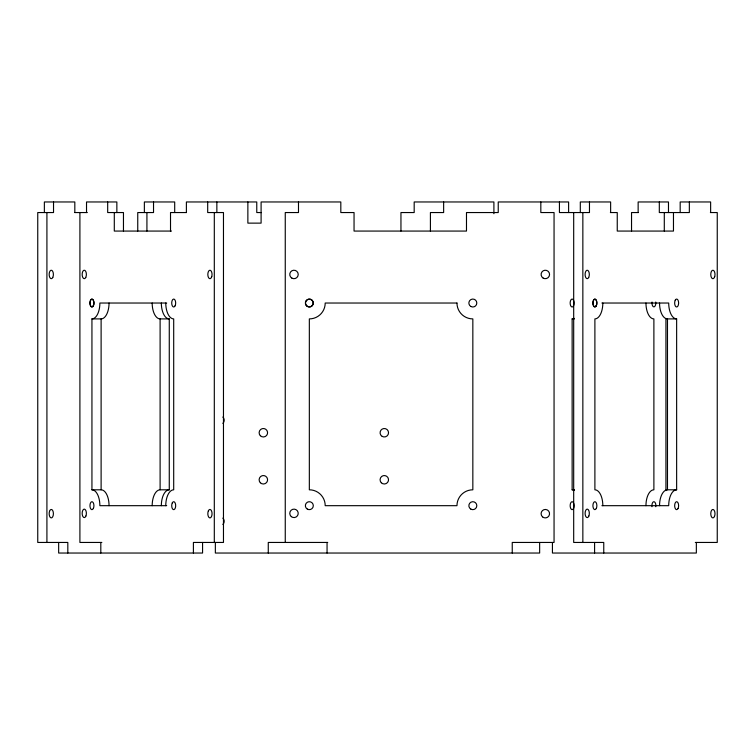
<?xml version="1.0" encoding="UTF-8"?>
<svg xmlns="http://www.w3.org/2000/svg" width="755" height="755" viewBox="0 0 755 755"><rect width="100%" height="100%" fill="white"/><g stroke="black" fill="none" stroke-linecap="round" stroke-linejoin="round"><path stroke-width="1.13" d="M443.638 201.963L443.638 212.551L430.416 212.551L430.416 231.115M74.726 212.551L87.297 212.551M186.485 212.551L170.517 212.551L170.517 231.068M261.466 212.551L256.766 212.551L256.766 201.963L186.391 201.963L186.391 212.551M610.37 212.551L617.25 212.551L617.25 231.068L673.469 231.068L673.469 212.551M638.409 212.551L631.539 212.551L631.539 231.068M710.38 212.551L717.25 212.551L717.25 542.449L695.317 542.449M171.489 231.068L114.298 231.068L114.298 212.551M166.685 303.029L99.877 303.029A15.874 7.937 90 0 1 91.94 318.903L91.94 489.806A15.874 7.937 -90 0 1 99.877 505.68L166.685 505.68M601.895 303.029L668.703 303.029A15.874 7.937 -90 0 0 676.64 318.903L676.64 489.806A15.874 7.937 -90 0 0 668.703 505.68L601.895 505.68M91.94 318.903L101.113 318.903A15.874 7.937 -90 0 0 109.05 303.029M152.17 303.029A15.874 7.937 90 0 0 160.107 318.903L169.271 318.903L169.271 489.806A15.874 7.937 90 0 0 161.334 505.68M574.196 490.344A15.874 7.937 90 0 0 572.139 489.806L572.139 318.903L574.432 318.903M659.54 303.029A15.874 7.937 -90 0 0 667.477 318.903L676.64 318.903M91.94 489.806L101.113 489.806A15.874 7.937 90 0 1 109.05 505.68M152.17 505.68A15.874 7.937 90 0 1 160.107 489.806L169.271 489.806M572.139 489.806L574.432 489.806M659.54 505.68A15.874 7.937 -90 0 1 667.477 489.806L676.64 489.806M101.84 542.449L79.907 542.449L79.907 212.551M327.727 542.449L268.27 542.449L268.27 553.038M710.634 212.551L710.634 201.963L680.179 201.963L680.179 212.551M696.346 542.449L696.346 553.038L552.433 553.038L552.433 542.449M689.343 201.963L689.343 212.551L659.313 212.551L659.313 201.963M668.477 212.551L668.477 201.963L638.145 201.963L638.145 212.551M667.477 318.903L667.477 489.806M665.929 318.591L665.929 490.608M664.296 212.551L664.296 231.068M610.635 212.551L610.635 201.963L580.302 201.963L580.302 212.551M603.755 553.038L603.755 542.449L573.687 542.449L573.687 212.551M594.591 542.449L594.591 553.038M589.466 201.963L589.466 212.551L559.436 212.551L559.436 201.963M582.851 212.551L582.851 542.449M568.609 212.551L568.609 201.963L498.234 201.963L498.234 212.551L466.486 212.551L466.486 231.068L354.048 231.068L354.048 212.551L340.816 212.551L340.816 201.963L261.098 201.963L261.098 223.131L247.866 223.131L247.866 201.963M540.825 201.963L540.825 212.551L554.057 212.551L554.057 542.449L512.249 542.449L512.249 553.038M539.646 542.449L539.646 553.038L215.354 553.038L215.354 542.449M493.902 213.722L493.902 201.963L414.184 201.963L414.184 212.551L400.952 212.551L400.952 231.068M327.057 542.449L327.057 553.038M298.489 201.963L298.489 212.551L285.258 212.551L285.258 542.449M216.855 201.963L216.855 212.551M214.307 212.551L214.307 542.449M207.691 201.963L207.691 212.551L223.471 212.551L223.471 542.449L193.403 542.449L193.403 553.038M202.566 542.449L202.566 553.038L58.654 553.038L58.654 542.449M174.698 212.551L174.698 201.963L144.365 201.963L144.365 212.551M160.107 318.903L160.107 489.806M153.529 201.963L153.529 212.551L137.75 212.551L137.75 231.068M146.923 212.551L146.923 231.068M123.461 231.068L123.461 212.551L107.682 212.551L107.682 201.963M116.855 212.551L116.855 201.963L86.523 201.963L86.523 212.551M101.113 318.903L101.113 489.806M100.811 542.449L100.811 553.038M74.82 212.551L74.82 201.963L44.366 201.963L44.366 212.551M67.818 553.038L67.818 542.449L37.75 542.449L37.75 212.551L53.529 212.551L53.529 201.963M46.914 212.551L46.914 542.449M222.867 518.109A4.502 4.502 0 0 1 222.867 524.47M222.867 417.043A4.502 4.502 0 0 1 222.867 423.404M169.271 318.903A15.874 7.937 90 0 1 161.334 303.029M655.746 302.038A3.832 1.916 -90 0 1 653.887 306.86A3.832 1.916 -90 0 1 652.037 302.038M651.971 506.709A3.964 1.982 -90 0 1 653.887 501.707A3.964 1.982 -90 0 1 655.812 506.709M645.95 303.029A15.874 7.937 90 0 0 653.887 318.903L653.887 489.806A15.874 7.937 -90 0 0 645.95 505.68M574.196 318.355A15.874 7.937 -90 0 1 572.139 318.903M165.76 303.029A15.874 7.937 -90 0 0 173.697 318.903L173.697 489.806A15.874 7.937 90 0 0 165.76 505.68M602.83 303.029A15.874 7.937 -90 0 1 594.893 318.903L594.893 489.806A15.874 7.937 -90 0 1 602.83 505.68M456.964 303.029L325.207 303.029A15.874 15.874 0 0 1 309.333 318.903L309.333 489.806A15.874 15.874 0 0 1 325.207 505.68L456.964 505.68A15.874 15.874 0 0 1 472.838 489.806L472.838 318.903A15.874 15.874 0 0 1 456.964 303.029M382.19 436.399A4.237 4.237 0 0 0 388.542 432.738A4.237 4.237 0 0 0 382.19 429.076A4.237 4.237 0 0 0 382.19 436.399M260.352 435.729A4.237 4.237 0 0 0 267.44 433.832A4.237 4.237 0 0 0 262.249 428.651A4.237 4.237 0 0 0 260.352 435.729M260.352 482.766A4.237 4.237 0 0 0 267.44 480.869A4.237 4.237 0 0 0 262.249 475.688A4.237 4.237 0 0 0 260.352 482.766M381.313 482.766A4.237 4.237 0 0 0 388.391 480.869A4.237 4.237 0 0 0 383.21 475.688A4.237 4.237 0 0 0 381.313 482.766M307.417 306.351A3.832 3.832 0 0 0 313.165 303.029A3.832 3.832 0 0 0 307.417 299.707A3.832 3.832 0 0 0 307.417 306.351M470.846 306.464A3.964 3.964 0 0 0 476.801 303.029A3.964 3.964 0 0 0 470.846 299.593A3.964 3.964 0 0 0 470.846 306.464M470.846 509.115A3.964 3.964 0 0 0 476.801 505.68A3.964 3.964 0 0 0 470.846 502.245A3.964 3.964 0 0 0 470.846 509.115M307.351 509.115A3.964 3.964 0 0 0 313.306 505.68A3.964 3.964 0 0 0 307.351 502.245A3.964 3.964 0 0 0 307.351 509.115M542.552 516.882A4.237 4.237 0 0 0 549.48 514.476A4.237 4.237 0 0 0 543.93 509.682A4.237 4.237 0 0 0 542.552 516.882M291.317 516.637A4.237 4.237 0 0 0 298.168 514.023A4.237 4.237 0 0 0 292.487 509.398A4.237 4.237 0 0 0 291.317 516.637M543.138 278.076A4.237 4.237 0 0 0 549.555 274.537A4.237 4.237 0 0 0 543.279 270.752A4.237 4.237 0 0 0 543.138 278.076M291.874 278.123A4.237 4.237 0 0 0 298.225 274.452A4.237 4.237 0 0 0 291.874 270.79A4.237 4.237 0 0 0 291.874 278.123M307.351 306.464A3.964 3.964 0 0 0 313.306 303.029A3.964 3.964 0 0 0 307.351 299.593A3.964 3.964 0 0 0 307.351 306.464M49.528 511.305A4.237 2.114 90 0 0 51.123 517.902A4.237 2.114 90 0 0 53.19 511.833A4.237 2.114 90 0 0 49.528 511.305M52.803 277.387A4.237 2.114 -90 0 0 51.793 270.347A4.237 2.114 -90 0 0 49.245 275.622A4.237 2.114 -90 0 0 52.803 277.387M573.545 305.832A3.964 1.982 -90 0 0 572.658 299.197A3.964 1.982 -90 0 0 570.223 304.057A3.964 1.982 -90 0 0 573.545 305.832M573.545 508.483A3.964 1.982 -90 0 0 572.658 501.849A3.964 1.982 -90 0 0 570.223 506.709A3.964 1.982 -90 0 0 573.545 508.483M93.346 305.832A3.964 1.982 -90 0 0 92.459 299.197A3.964 1.982 -90 0 0 90.024 304.057A3.964 1.982 -90 0 0 93.346 305.832A3.832 1.916 -90 0 0 92.44 299.32A3.832 1.916 -90 0 0 90.09 304.02A3.832 1.916 -90 0 0 93.299 305.737M175.094 305.832A3.964 1.982 -90 0 0 174.207 299.197A3.964 1.982 -90 0 0 171.781 304.057A3.964 1.982 -90 0 0 175.094 305.832M93.346 508.483A3.964 1.982 -90 0 0 92.459 501.849A3.964 1.982 -90 0 0 90.024 506.709A3.964 1.982 -90 0 0 93.346 508.483M172.291 502.877A3.964 1.982 90 0 0 173.178 509.512A3.964 1.982 90 0 0 175.613 504.651A3.964 1.982 90 0 0 172.291 502.877M85.768 277.444A4.237 2.114 -90 0 0 84.824 270.365A4.237 2.114 -90 0 0 82.229 275.547A4.237 2.114 -90 0 0 85.768 277.444M211.749 276.641A4.237 2.114 -90 0 0 209.975 270.224A4.237 2.114 -90 0 0 208.087 276.5A4.237 2.114 -90 0 0 211.749 276.641M208.333 510.918A4.237 2.114 90 0 0 209.541 517.836A4.237 2.114 90 0 0 211.938 512.286A4.237 2.114 90 0 0 208.333 510.918M85.91 516.024A4.237 2.114 -90 0 0 84.607 509.172A4.237 2.114 -90 0 0 82.295 514.853A4.237 2.114 -90 0 0 85.91 516.024M596.29 305.832A3.964 1.982 -90 0 0 595.402 299.197A3.964 1.982 -90 0 0 592.977 304.057A3.964 1.982 -90 0 0 596.29 305.832M675.234 300.216A3.964 1.982 90 0 0 676.131 306.86A3.964 1.982 90 0 0 678.556 302A3.964 1.982 90 0 0 675.234 300.216M596.29 508.483A3.964 1.982 -90 0 0 595.402 501.849A3.964 1.982 -90 0 0 592.977 506.709A3.964 1.982 -90 0 0 596.29 508.483M678.047 508.483A3.964 1.982 -90 0 0 677.15 501.849A3.964 1.982 -90 0 0 674.725 506.709A3.964 1.982 -90 0 0 678.047 508.483M588.711 277.444A4.237 2.114 -90 0 0 587.767 270.365A4.237 2.114 -90 0 0 585.172 275.547A4.237 2.114 -90 0 0 588.711 277.444M714.702 276.641A4.237 2.114 -90 0 0 712.928 270.224A4.237 2.114 -90 0 0 711.031 276.5A4.237 2.114 -90 0 0 714.702 276.641M714.485 516.448A4.237 2.114 -90 0 0 713.286 509.521A4.237 2.114 -90 0 0 710.889 515.07A4.237 2.114 -90 0 0 714.485 516.448M588.862 516.024A4.237 2.114 -90 0 0 587.56 509.172A4.237 2.114 -90 0 0 585.238 514.853A4.237 2.114 -90 0 0 588.862 516.024M596.242 305.737A3.832 1.916 -90 0 0 595.384 299.32A3.832 1.916 -90 0 0 593.043 304.02A3.832 1.916 -90 0 0 596.242 305.737"/></g></svg>
